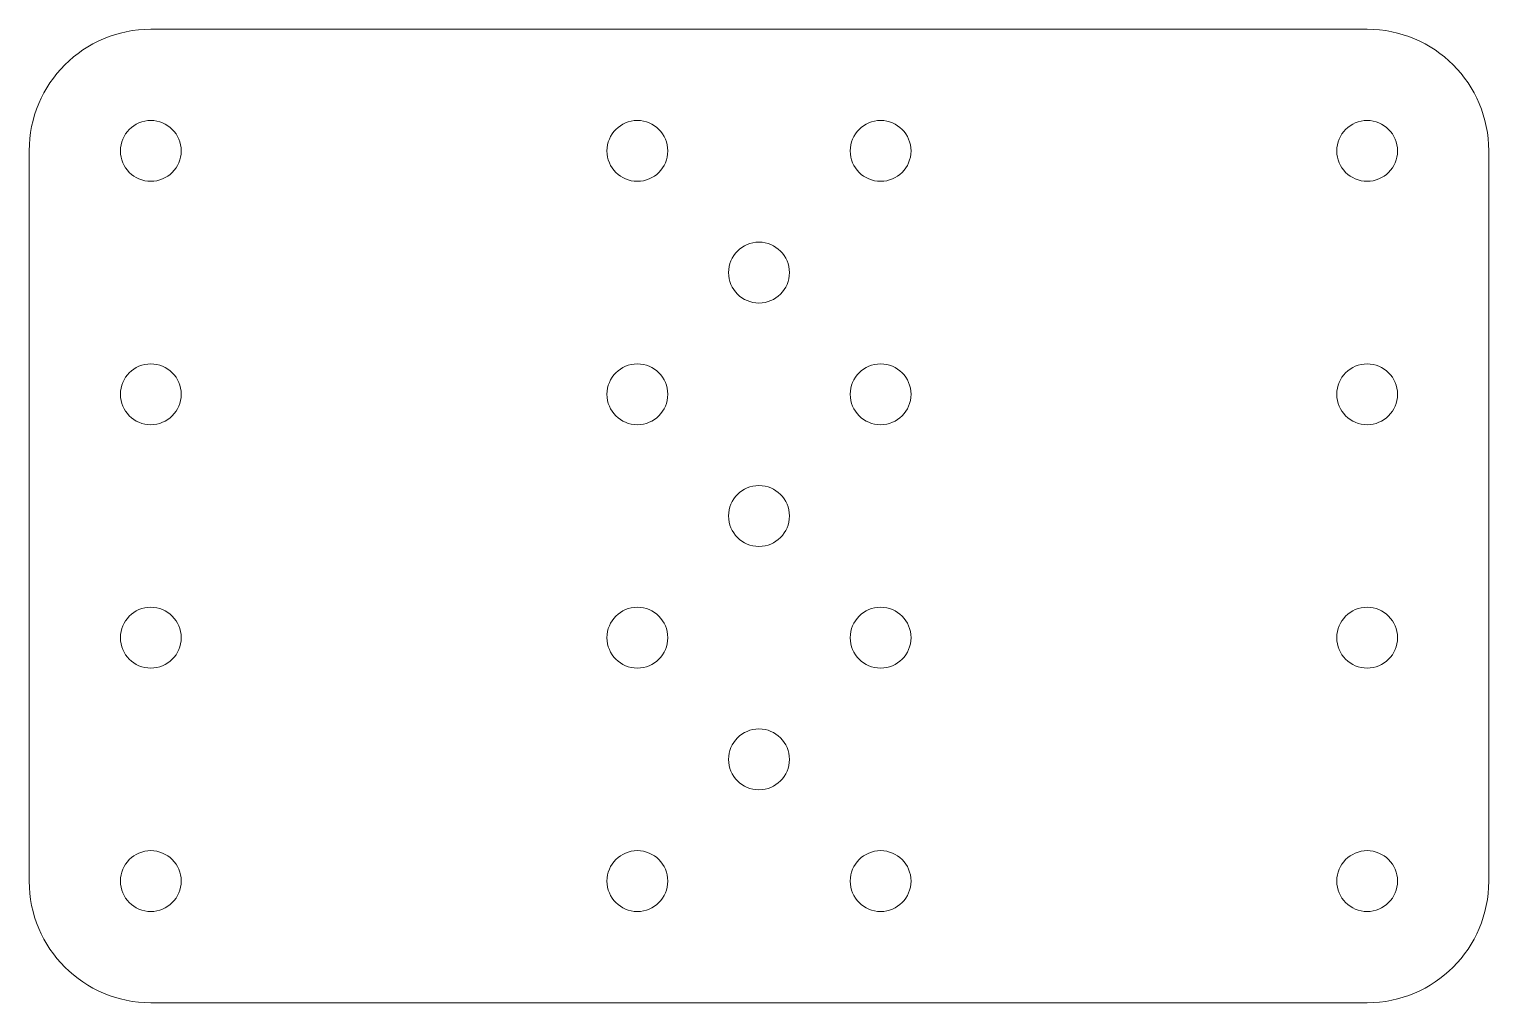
# Model space of a CAD drawing. Header units: inches. Extents: x 40 to 160, y 95 to 175.
import ezdxf

# ---------------------------------------------------------------- set-up
doc = ezdxf.new("R2010")
doc.units = ezdxf.units.IN
doc.header["$MEASUREMENT"] = 0
doc.layers.add('Layer 1', color=7, linetype='Continuous')

msp = doc.modelspace()

# ---------------------------------------------------------------- linework, layer by layer
at = {"layer": 'Layer 1', "color": 179, "lineweight": 9, "true_color": 0x1d1d1b}
for points, knots in [([(160.31, 105), (160.31, 99.48), (155.83, 95), (150.31, 95), (150.31, 95), (50.31, 95), (50.31, 95), (44.79, 95), (40.31, 99.48), (40.31, 105), (40.31, 105), (40.31, 165), (40.31, 165), (40.31, 170.52), (44.79, 175), (50.31, 175), (50.31, 175), (150.31, 175), (150.31, 175), (155.83, 175), (160.31, 170.52), (160.31, 165), (160.31, 165), (160.31, 105), (160.31, 105)], [0, 0, 0, 0, 1, 1, 1, 2, 2, 2, 3, 3, 3, 4, 4, 4, 5, 5, 5, 6, 6, 6, 7, 7, 7, 8, 8, 8, 8]), ([(50.31, 162.5), (51.69, 162.5), (52.81, 163.62), (52.81, 165), (52.81, 166.38), (51.69, 167.5), (50.31, 167.5), (48.93, 167.5), (47.81, 166.38), (47.81, 165), (47.81, 163.62), (48.93, 162.5), (50.31, 162.5)], [0, 0, 0, 0, 1, 1, 1, 2, 2, 2, 3, 3, 3, 4, 4, 4, 4]), ([(90.31, 162.5), (91.69, 162.5), (92.81, 163.62), (92.81, 165), (92.81, 166.38), (91.69, 167.5), (90.31, 167.5), (88.93, 167.5), (87.81, 166.38), (87.81, 165), (87.81, 163.62), (88.93, 162.5), (90.31, 162.5)], [0, 0, 0, 0, 1, 1, 1, 2, 2, 2, 3, 3, 3, 4, 4, 4, 4]), ([(110.31, 162.5), (111.69, 162.5), (112.81, 163.62), (112.81, 165), (112.81, 166.38), (111.69, 167.5), (110.31, 167.5), (108.93, 167.5), (107.81, 166.38), (107.81, 165), (107.81, 163.62), (108.93, 162.5), (110.31, 162.5)], [0, 0, 0, 0, 1, 1, 1, 2, 2, 2, 3, 3, 3, 4, 4, 4, 4]), ([(150.31, 162.5), (151.69, 162.5), (152.81, 163.62), (152.81, 165), (152.81, 166.38), (151.69, 167.5), (150.31, 167.5), (148.93, 167.5), (147.81, 166.38), (147.81, 165), (147.81, 163.62), (148.93, 162.5), (150.31, 162.5)], [0, 0, 0, 0, 1, 1, 1, 2, 2, 2, 3, 3, 3, 4, 4, 4, 4]), ([(100.31, 152.5), (101.69, 152.5), (102.81, 153.62), (102.81, 155), (102.81, 156.38), (101.69, 157.5), (100.31, 157.5), (98.93, 157.5), (97.81, 156.38), (97.81, 155), (97.81, 153.62), (98.93, 152.5), (100.31, 152.5)], [0, 0, 0, 0, 1, 1, 1, 2, 2, 2, 3, 3, 3, 4, 4, 4, 4]), ([(50.31, 142.5), (51.69, 142.5), (52.81, 143.62), (52.81, 145), (52.81, 146.38), (51.69, 147.5), (50.31, 147.5), (48.93, 147.5), (47.81, 146.38), (47.81, 145), (47.81, 143.62), (48.93, 142.5), (50.31, 142.5)], [0, 0, 0, 0, 1, 1, 1, 2, 2, 2, 3, 3, 3, 4, 4, 4, 4]), ([(90.31, 142.5), (91.69, 142.5), (92.81, 143.62), (92.81, 145), (92.81, 146.38), (91.69, 147.5), (90.31, 147.5), (88.93, 147.5), (87.81, 146.38), (87.81, 145), (87.81, 143.62), (88.93, 142.5), (90.31, 142.5)], [0, 0, 0, 0, 1, 1, 1, 2, 2, 2, 3, 3, 3, 4, 4, 4, 4]), ([(110.31, 142.5), (111.69, 142.5), (112.81, 143.62), (112.81, 145), (112.81, 146.38), (111.69, 147.5), (110.31, 147.5), (108.93, 147.5), (107.81, 146.38), (107.81, 145), (107.81, 143.62), (108.93, 142.5), (110.31, 142.5)], [0, 0, 0, 0, 1, 1, 1, 2, 2, 2, 3, 3, 3, 4, 4, 4, 4]), ([(150.31, 142.5), (151.69, 142.5), (152.81, 143.62), (152.81, 145), (152.81, 146.38), (151.69, 147.5), (150.31, 147.5), (148.93, 147.5), (147.81, 146.38), (147.81, 145), (147.81, 143.62), (148.93, 142.5), (150.31, 142.5)], [0, 0, 0, 0, 1, 1, 1, 2, 2, 2, 3, 3, 3, 4, 4, 4, 4]), ([(100.31, 132.5), (101.69, 132.5), (102.81, 133.62), (102.81, 135), (102.81, 136.38), (101.69, 137.5), (100.31, 137.5), (98.93, 137.5), (97.81, 136.38), (97.81, 135), (97.81, 133.62), (98.93, 132.5), (100.31, 132.5)], [0, 0, 0, 0, 1, 1, 1, 2, 2, 2, 3, 3, 3, 4, 4, 4, 4]), ([(50.31, 122.5), (51.69, 122.5), (52.81, 123.62), (52.81, 125), (52.81, 126.38), (51.69, 127.5), (50.31, 127.5), (48.93, 127.5), (47.81, 126.38), (47.81, 125), (47.81, 123.62), (48.93, 122.5), (50.31, 122.5)], [0, 0, 0, 0, 1, 1, 1, 2, 2, 2, 3, 3, 3, 4, 4, 4, 4]), ([(90.31, 122.5), (91.69, 122.5), (92.81, 123.62), (92.81, 125), (92.81, 126.38), (91.69, 127.5), (90.31, 127.5), (88.93, 127.5), (87.81, 126.38), (87.81, 125), (87.81, 123.62), (88.93, 122.5), (90.31, 122.5)], [0, 0, 0, 0, 1, 1, 1, 2, 2, 2, 3, 3, 3, 4, 4, 4, 4]), ([(110.31, 122.5), (111.69, 122.5), (112.81, 123.62), (112.81, 125), (112.81, 126.38), (111.69, 127.5), (110.31, 127.5), (108.93, 127.5), (107.81, 126.38), (107.81, 125), (107.81, 123.62), (108.93, 122.5), (110.31, 122.5)], [0, 0, 0, 0, 1, 1, 1, 2, 2, 2, 3, 3, 3, 4, 4, 4, 4]), ([(150.31, 122.5), (151.69, 122.5), (152.81, 123.62), (152.81, 125), (152.81, 126.38), (151.69, 127.5), (150.31, 127.5), (148.93, 127.5), (147.81, 126.38), (147.81, 125), (147.81, 123.62), (148.93, 122.5), (150.31, 122.5)], [0, 0, 0, 0, 1, 1, 1, 2, 2, 2, 3, 3, 3, 4, 4, 4, 4]), ([(100.31, 112.5), (101.69, 112.5), (102.81, 113.62), (102.81, 115), (102.81, 116.38), (101.69, 117.5), (100.31, 117.5), (98.93, 117.5), (97.81, 116.38), (97.81, 115), (97.81, 113.62), (98.93, 112.5), (100.31, 112.5)], [0, 0, 0, 0, 1, 1, 1, 2, 2, 2, 3, 3, 3, 4, 4, 4, 4]), ([(50.31, 102.5), (51.69, 102.5), (52.81, 103.62), (52.81, 105), (52.81, 106.38), (51.69, 107.5), (50.31, 107.5), (48.93, 107.5), (47.81, 106.38), (47.81, 105), (47.81, 103.62), (48.93, 102.5), (50.31, 102.5)], [0, 0, 0, 0, 1, 1, 1, 2, 2, 2, 3, 3, 3, 4, 4, 4, 4]), ([(90.31, 102.5), (91.69, 102.5), (92.81, 103.62), (92.81, 105), (92.81, 106.38), (91.69, 107.5), (90.31, 107.5), (88.93, 107.5), (87.81, 106.38), (87.81, 105), (87.81, 103.62), (88.93, 102.5), (90.31, 102.5)], [0, 0, 0, 0, 1, 1, 1, 2, 2, 2, 3, 3, 3, 4, 4, 4, 4]), ([(110.31, 102.5), (111.69, 102.5), (112.81, 103.62), (112.81, 105), (112.81, 106.38), (111.69, 107.5), (110.31, 107.5), (108.93, 107.5), (107.81, 106.38), (107.81, 105), (107.81, 103.62), (108.93, 102.5), (110.31, 102.5)], [0, 0, 0, 0, 1, 1, 1, 2, 2, 2, 3, 3, 3, 4, 4, 4, 4]), ([(150.31, 102.5), (151.69, 102.5), (152.81, 103.62), (152.81, 105), (152.81, 106.38), (151.69, 107.5), (150.31, 107.5), (148.93, 107.5), (147.81, 106.38), (147.81, 105), (147.81, 103.62), (148.93, 102.5), (150.31, 102.5)], [0, 0, 0, 0, 1, 1, 1, 2, 2, 2, 3, 3, 3, 4, 4, 4, 4])]:
    msp.add_open_spline(points, degree=3, knots=knots, dxfattribs=at)

doc.saveas('drawing.dxf')
